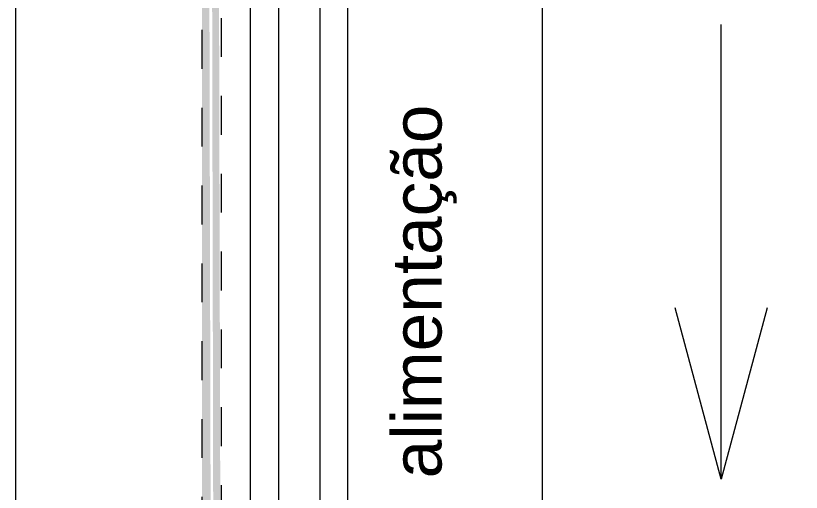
# Model space of a CAD drawing. Header units: metres. Extents: x 149 to 429, y -3 to 162.
# Drawn here: x 324.194 to 326.213, y 105.176 to 106.401 of the extents above; entities that cross this region are included whole.
import ezdxf

# ---------------------------------------------------------------- set-up
doc = ezdxf.new("R2010")
doc.units = ezdxf.units.M
doc.linetypes.add('Aligning Line', pattern=[0.012, 0.006, -0.006])
doc.layers.add('1053_ARQ_BASE_MATADOURO_2_dwg', color=7, linetype='Continuous', lineweight=5, true_color=0x767676)
doc.layers.add('1053_ARQ_BASE_MATADOURO_dwg', color=7, linetype='Continuous', lineweight=5, true_color=0x767676)
doc.layers.add('A-PISO', color=7, linetype='Continuous', lineweight=5)
doc.layers.add('P-PIPE', color=7, linetype='Continuous', lineweight=5)
doc.styles.add('Arial_5', font='arial.ttf', dxfattribs={"height": 0.1275})

# ---------------------------------------------------------------- blocks, each defined once
blk = doc.blocks.new('1053_ARQ_BASE_MATADOURO_dwg_arq geral tgov-4039641-TÉRREO 1_20 - Dependente 2')
at = {"color": 253, "lineweight": 5, "true_color": 0xaaaaaa, "flags": 128}
blk.add_lwpolyline([(-3.1704, 14.4282), (-3.1704, 20.1582), (-12.4204, 20.1582), (-12.4204, 34.8483), (-12.4204, 34.9983), (5.3461, 34.9983), (5.3461, 26.6282)], dxfattribs=at)
blk = doc.blocks.new('1053_ARQ_BASE_MATADOURO_dwg-3625622-TÉRREO 1_20 - Dependente 2')
blk.add_blockref('1053_ARQ_BASE_MATADOURO_dwg_arq geral tgov-4039641-TÉRREO 1_20 - Dependente 2', (130.2098, 83.186))
blk = doc.blocks.new('1053_ARQ_BASE_MATADOURO_2_dwg-3637054-TÉRREO 1_20 - Dependente 2')
at = {"layer": 'A-PISO', "color": 253, "true_color": 0xaaaaaa}
for p, q in [((118.4651, 74.0282), (118.4651, 70.9032)), ((118.5711, 74.0282), (118.5711, 70.9032)), ((119.1431, 71.0282), (119.1431, 73.3782))]:
    blk.add_line(p, q, dxfattribs=at)
at = {"layer": 'A-PISO', "color": 253, "lineweight": 15, "true_color": 0xaaaaaa}
blk.add_line((119.6024, 72.0234), (119.6024, 73.1922), dxfattribs=at)
at = {"layer": 'A-PISO', "color": 253, "true_color": 0xaaaaaa, "flags": 128}
for points in [[(126.1431, 70.7782), (118.3931, 70.7782), (118.3931, 74.0282)], [(126.1431, 74.0282), (126.1431, 71.0282), (118.6431, 71.0282), (118.6431, 73.8219)]]:
    blk.add_lwpolyline(points, dxfattribs=at)
at = {"layer": 'A-PISO', "color": 253, "lineweight": 15, "true_color": 0xaaaaaa, "flags": 128}
blk.add_lwpolyline([(119.7205, 72.464), (119.6024, 72.0234), (119.4843, 72.464)], dxfattribs=at)
at = {"layer": 'A-PISO', "insert": (118.7564, 71.4615), "char_height": 0.1275, "width": 1.82162, "attachment_point": 1, "rotation": 90, "line_spacing_factor": 0.941778, "style": 'Arial_5'}
blk.add_mtext('Cocho alimentação', dxfattribs=at)

msp = doc.modelspace()

# ---------------------------------------------------------------- hatches: boundary and pattern name
at = {"layer": 'P-PIPE', "true_color": 0xc0c0c0}
for points in [[(324.6732, 103.8946), (324.6982, 103.8946), (324.6911, 106.9642), (324.6732, 106.9642), (324.6732, 104.0695)], [(324.7232, 103.8946), (324.7158, 106.9642), (324.6982, 106.9642), (324.7046, 103.8946), (324.7223, 103.8946)]]:
    msp.add_hatch(color=9, dxfattribs=at).paths.add_polyline_path(points)

# ---------------------------------------------------------------- linework, layer by layer
at = {"layer": 'P-PIPE', "linetype": 'Aligning Line', "lineweight": 15}
for p, q in [((324.6732, 106.9642), (324.6732, 103.8946)), ((324.7232, 103.8946), (324.7232, 106.9642))]:
    msp.add_line(p, q, dxfattribs=at)

# ---------------------------------------------------------------- block references
at = {"layer": '1053_ARQ_BASE_MATADOURO_2_dwg', "color": 253, "true_color": 0xaaaaaa}
msp.add_blockref('1053_ARQ_BASE_MATADOURO_2_dwg-3637054-TÉRREO 1_20 - Dependente 2', (206.405, 33.186), dxfattribs=at)
at = {"layer": '1053_ARQ_BASE_MATADOURO_dwg', "color": 253, "true_color": 0xaaaaaa}
msp.add_blockref('1053_ARQ_BASE_MATADOURO_dwg-3625622-TÉRREO 1_20 - Dependente 2', (206.405, 0), dxfattribs=at)

doc.saveas('drawing.dxf')
